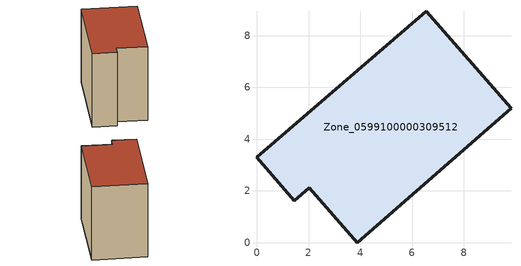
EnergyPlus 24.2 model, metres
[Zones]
Zone_0599100000309512
 floor ground (C_G): 6.55,8.94 9.82,5.19 3.87,0 2.03,2.11 1.44,1.62 0,3.29 z0
 wall outside (C_F): 9.82,5.19 6.55,8.94 0,3.29 1.44,1.62 2.03,2.11 3.87,0 9.82,5.19 z0:7.31
 roof outside (C_R): 6.55,8.94 0,3.29 1.44,1.62 2.03,2.11 3.87,0 9.82,5.19 z7.31
[BUILDING]
Pand.0599100000309512: North Axis=0; Terrain=City; Loads Convergence Tolerance Value=0.04; Temperature Convergence Tolerance Value=0.4; Solar Distribution=FullExterior; Maximum Number of Warmup Days=25; Minimum Number of Warmup Days=1
[Site:Location]
Rotterdam.The.Hague.AP_ZH_NLD Design_Conditions: Latitude=51.96; Longitude=4.45; Time Zone=1; Elevation=-4.5
[SITE:GROUNDTEMPERATURE:BUILDINGSURFACE]
18, 18, 18, 18, 18, 18, 18, 18, 18, 18, 18, 18
[MATERIAL] Thermal Absorptance=0.9; Solar Absorptance=0.7; Visible Absorptance=0.7
Name | Roughness | Thickness | Conductivity | Density | Specific Heat
G.TI.1946 | MediumSmooth | 0.15 | 1 | 540 | 1210
F.TI.1946 | Rough | 0.3 | 0.857143 | 1920 | 840
R.TI.1946 | MediumRough | 0.2 | 0.1 | 1500 | 1000
[CONSTRUCTION]
C_G: G.TI.1946
C_F: F.TI.1946
C_R: R.TI.1946
[ZONE]
Zone_0599100000309512: Type=1; Multiplier=1; Ceiling Height=Autocalculate; Volume=Autocalculate; Floor Area=autocalculate; Part of Total Floor Area=Yes
[ZONEINFILTRATION:DESIGNFLOWRATE]
Infil_Zone_0599100000309512: Zone or ZoneList or Space or SpaceList=Zone_0599100000309512; Schedule=AlwaysOn; Design Flow Rate Calculation Method=Flow/Area; Flow Rate per Floor Area=0.003; Constant Term Coefficient=1; Temperature Term Coefficient=0; Velocity Term Coefficient=0; Velocity Squared Term Coefficient=0
[HVACTEMPLATE:ZONE:IDEALLOADSAIRSYSTEM]
Zone_0599100000309512: Maximum Heating Supply Air Temperature=50; Minimum Cooling Supply Air Temperature=13; Maximum Heating Supply Air Humidity Ratio=0.0156; Minimum Cooling Supply Air Humidity Ratio=0.0077; Heating Limit=NoLimit; Cooling Limit=NoLimit; Dehumidification Control Type=ConstantSensibleHeatRatio; Cooling Sensible Heat Ratio=0.7; Dehumidification Setpoint=60; Humidification Control Type=None; Humidification Setpoint=30; Outdoor Air Method=None; Outdoor Air Flow Rate per Person=0.00944; Outdoor Air Flow Rate per Zone Floor Area=0; Outdoor Air Flow Rate per Zone=0; Demand Controlled Ventilation Type=None; Outdoor Air Economizer Type=NoEconomizer; Heat Recovery Type=None; Sensible Heat Recovery Effectiveness=0.7; Latent Heat Recovery Effectiveness=0.65
[ZONECONTROL:THERMOSTAT]
ThermostatControl_Zone_0599100000309512: Zone or ZoneList=Zone_0599100000309512; Control Type Schedule=DualSetpointControlType; Control 1=Thermostat_Zone_0599100000309512; Temperature Difference Between Cutout And Setpoint=0
[THERMOSTATSETPOINT:DUALSETPOINT]
Thermostat_Zone_0599100000309512: Heating Setpoint Temperature Schedule=HeatingSetpoint_Zone_0599100000309512; Cooling Setpoint Temperature Schedule=CoolingSetpoint_Zone_0599100000309512
[SCHEDULE:COMPACT]
HeatingSetpoint_Zone_0599100000309512: Through: 12/31, For: AllDays, Until: 24:00, 21
CoolingSetpoint_Zone_0599100000309512: Through: 12/31, For: AllDays, Until: 24:00, 24
DualSetpointControlType: Through: 12/31, For: AllDays, Until: 24:00, 4
AlwaysOn: Through: 12/31, For: AllDays, Until: 24:00, 1
